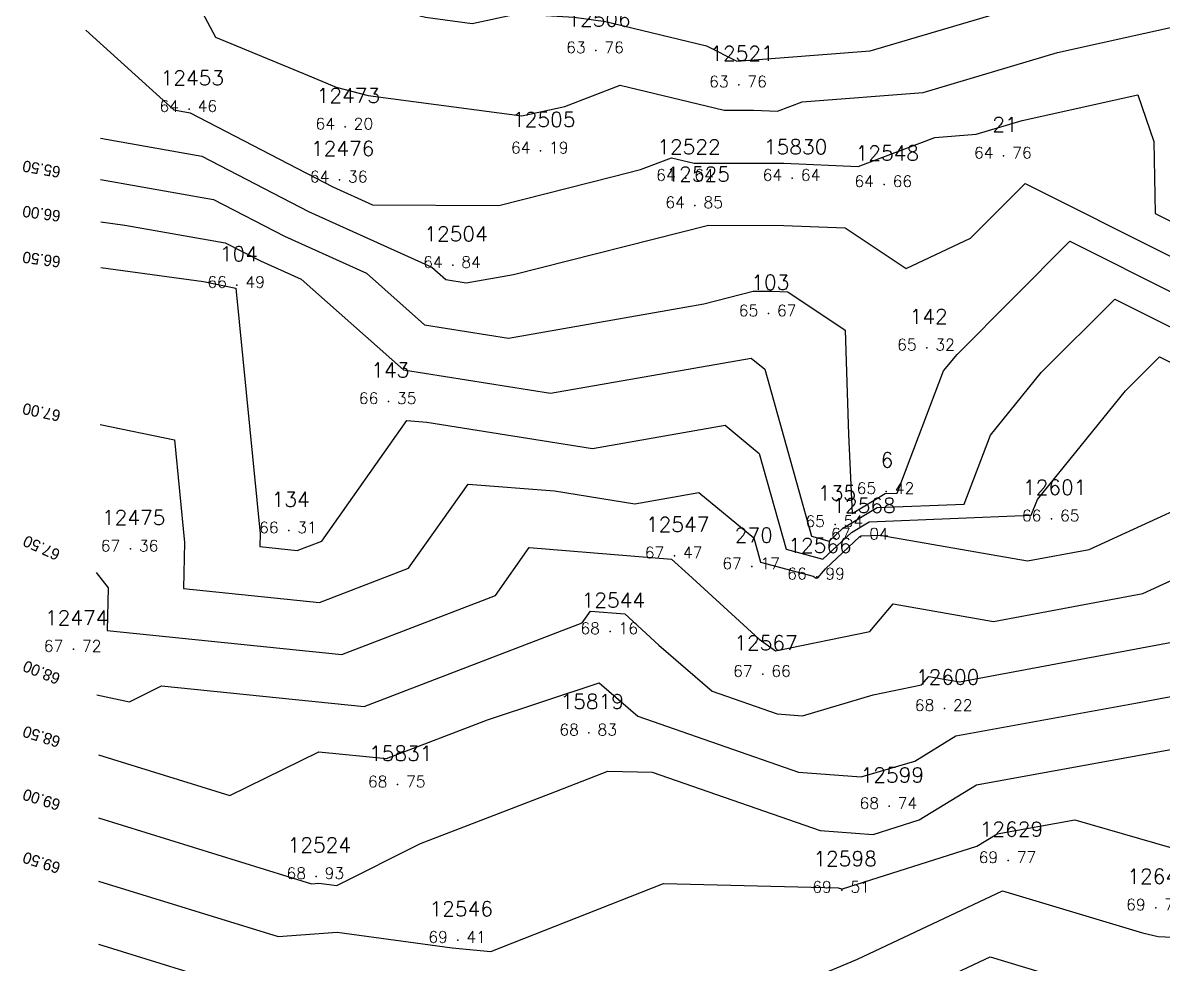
# Model space of a CAD drawing. Header units: millimetres. Extents: x 1412565 to 1412813, y 4931476 to 4931699.
# Drawn here: x 1412667.67 to 1412687.69, y 4931540.33 to 4931556.86 of the extents above; entities that cross this region are included whole.
import ezdxf
from ezdxf.enums import TextEntityAlignment as Align

# ---------------------------------------------------------------- set-up
doc = ezdxf.new("R2010")
doc.units = ezdxf.units.MM
for name, color, linetype in [('CIVIL', 50, 'Continuous'), ('CIVIL-DRAW', 80, 'Continuous'), ('CIVIL-NONAME', 130, 'Continuous'), ('CIVIL-TEXT', 240, 'Continuous'), ('CIVIL-Z', 50, 'Continuous'), ('Tcontours0', 7, 'Continuous'), ('Tcontours1', 7, 'Continuous'), ('Tcontours2', 7, 'Continuous')]:
    doc.layers.add(name, color=color, linetype=linetype)
doc.styles.add('CIVILCADMAIN', font='TXT.SHX')
doc.styles.add('MAVAT_HebTXT', font='hebtxt.shx')
doc.styles.get("Standard").update_dxf_attribs({"font": 'arial.ttf'})

# ---------------------------------------------------------------- blocks, each defined once
blk = doc.blocks.new('CIVIL-ZZ')
at = {"layer": 'CIVIL-DRAW'}
blk.add_point((0, 0), dxfattribs=at)
at = {"layer": 'CIVIL-NONAME'}
blk.add_attdef('NAME', text='', height=1.8, dxfattribs=at).set_placement((0, 2.1), align=Align.CENTER)
at = {"layer": 'CIVIL-TEXT', "flags": 8}
blk.add_attdef('TEXT', text='', height=2, dxfattribs=at).set_placement((0.2, -3.3), align=Align.CENTER)
at = {"layer": 'CIVIL-Z'}
blk.add_attdef('Z1', text='', height=1.6, dxfattribs=at).set_placement((-0.75, -0.225), align=Align.RIGHT)
blk.add_attdef('Z2', (0.75, -0.225), '', height=1.6, dxfattribs=at)

msp = doc.modelspace()

# ---------------------------------------------------------------- linework, layer by layer
at = {"layer": 'Tcontours0'}
for points, elevation in [([(1412669.034, 4931554.831), (1412670.813, 4931554.518), (1412672.689, 4931553.544), (1412674.852, 4931552.566), (1412675.1, 4931552.347), (1412675.457, 4931552.29), (1412676.288, 4931552.436), (1412679.706, 4931553.302), (1412681.033, 4931553.298), (1412682.107, 4931553.256), (1412683.176, 4931552.542), (1412684.311, 4931553.076), (1412685.267, 4931554.033), (1412690.395, 4931551.464)], 65), ([(1412680.734, 4931539.75), (1412682.322, 4931540.417), (1412684.869, 4931541.616), (1412687.325, 4931540.876), (1412687.605, 4931540.815), (1412687.974, 4931540.799), (1412688.641, 4931540.894), (1412691.534, 4931541.441), (1412694.159, 4931543.404), (1412694.323, 4931543.419), (1412694.554, 4931543.482), (1412694.841, 4931543.472), (1412695.87, 4931543.628), (1412696.735, 4931543.45), (1412698.657, 4931543.961), (1412699.836, 4931543.848), (1412701.78, 4931544.269), (1412702.864, 4931544.467), (1412706.61, 4931545.466), (1412707.019, 4931546.167)], 70), ([(1412668.999, 4931540.678), (1412671.572, 4931539.881)], 70)]:
    msp.add_lwpolyline(points, dxfattribs=dict(at, elevation=elevation))
at = {"layer": 'Tcontours1'}
for points, elevation in [([(1412668.974, 4931559.761), (1412669.529, 4931559.002), (1412670.149, 4931558.545), (1412670.314, 4931558.002), (1412671.056, 4931556.604), (1412672.598, 4931555.966), (1412673.175, 4931555.726), (1412673.732, 4931555.58), (1412676.43, 4931555.226), (1412677.189, 4931555.388), (1412678.161, 4931555.759), (1412679.986, 4931555.323), (1412680.496, 4931555.323), (1412680.92, 4931555.303), (1412681.356, 4931555.47), (1412683.477, 4931555.634), (1412685.835, 4931556.333), (1412690.49, 4931557.374)], 64), ([(1412669.04, 4931553.364), (1412669.463, 4931553.306), (1412671.227, 4931552.996), (1412671.844, 4931552.676), (1412672.556, 4931552.354), (1412674.352, 4931550.764), (1412676.936, 4931550.351), (1412680.457, 4931550.971), (1412680.696, 4931550.773), (1412681.518, 4931547.841), (1412681.828, 4931547.758), (1412682.068, 4931547.983), (1412682.669, 4931548.344), (1412684.197, 4931548.404), (1412684.66, 4931549.616), (1412685.55, 4931550.715), (1412686.839, 4931552.006), (1412689.31, 4931550.768)], 66), ([(1412669.028, 4931549.806), (1412670.334, 4931549.536), (1412670.513, 4931547.73), (1412670.49, 4931546.922), (1412672.88, 4931546.679), (1412674.444, 4931547.28), (1412675.487, 4931548.759), (1412677.003, 4931548.637), (1412678.415, 4931548.411), (1412679.541, 4931548.61), (1412680.503, 4931547.813), (1412680.622, 4931547.387), (1412681.547, 4931547.14), (1412681.596, 4931547.104), (1412681.628, 4931547.111), (1412681.764, 4931547.27), (1412682.368, 4931547.836), (1412682.391, 4931547.85), (1412682.724, 4931547.863), (1412685.311, 4931547.408), (1412686.391, 4931547.609), (1412688.227, 4931548.453)], 67), ([(1412668.974, 4931545.058), (1412669.546, 4931544.937), (1412670.107, 4931545.213), (1412673.663, 4931544.851), (1412677.492, 4931546.323), (1412677.636, 4931546.527), (1412678.242, 4931546.478), (1412678.838, 4931545.93), (1412679.774, 4931545.121), (1412680.915, 4931544.723), (1412681.359, 4931544.69), (1412682.597, 4931545.056), (1412683.449, 4931545.233), (1412683.576, 4931545.381), (1412684.113, 4931545.287), (1412688.279, 4931546.062)], 68), ([(1412669.001, 4931542.898), (1412672.738, 4931541.74), (1412672.866, 4931541.75), (1412673.183, 4931541.707), (1412674.652, 4931542.446), (1412676.936, 4931543.323), (1412677.942, 4931543.719), (1412678.72, 4931543.7), (1412681.667, 4931542.675), (1412682.6, 4931542.604), (1412683.408, 4931542.86), (1412684.414, 4931543.476), (1412688.302, 4931544.187)], 69)]:
    msp.add_lwpolyline(points, dxfattribs=dict(at, elevation=elevation))
at = {"layer": 'Tcontours2'}
for points, elevation in [([(1412669.05, 4931560.897), (1412669.46, 4931560.584), (1412669.934, 4931559.818), (1412671.522, 4931558.647), (1412671.749, 4931557.898), (1412672.788, 4931557.467), (1412674.738, 4931556.955), (1412675.562, 4931556.847), (1412676.349, 4931557.015), (1412677.353, 4931556.958), (1412677.899, 4931556.878), (1412679.676, 4931556.454), (1412680.205, 4931556.186), (1412682.548, 4931556.367), (1412686.456, 4931557.525), (1412687.879, 4931557.844)], 63.5), ([(1412668.778, 4931556.729), (1412670.321, 4931555.329), (1412670.607, 4931555.279), (1412673.112, 4931553.978), (1412673.81, 4931553.662), (1412676.026, 4931553.651), (1412678.033, 4931554.159), (1412678.517, 4931554.279), (1412679.059, 4931554.486), (1412679.458, 4931554.391), (1412681.03, 4931554.391), (1412682.337, 4931554.331), (1412683.681, 4931554.845), (1412684.407, 4931554.901), (1412685.213, 4931555.14), (1412687.246, 4931555.595), (1412687.527, 4931554.773), (1412687.552, 4931553.509), (1412690.938, 4931551.812)], 64.5), ([(1412669.034, 4931554.106), (1412671.02, 4931553.757), (1412672.267, 4931553.11), (1412673.704, 4931552.46), (1412674.726, 4931551.555), (1412676.196, 4931551.32), (1412679.625, 4931551.924), (1412680.493, 4931552.144), (1412680.829, 4931552.143), (1412681.102, 4931552.132), (1412682.11, 4931551.459), (1412682.168, 4931549.628), (1412682.23, 4931548.243), (1412682.808, 4931548.59), (1412683.019, 4931548.599), (1412683.836, 4931550.744), (1412684.072, 4931551.035), (1412686.053, 4931553.02), (1412689.853, 4931551.116)], 65.5), ([(1412669.04, 4931552.558), (1412670.845, 4931552.313), (1412671.409, 4931552.197), (1412671.837, 4931547.882), (1412671.831, 4931547.66), (1412672.489, 4931547.593), (1412672.919, 4931547.758), (1412674.412, 4931549.875), (1412674.762, 4931549.847), (1412677.675, 4931549.381), (1412679.999, 4931549.79), (1412680.6, 4931549.293), (1412681.07, 4931547.614), (1412681.718, 4931547.441), (1412682.218, 4931547.909), (1412682.53, 4931548.097), (1412685.376, 4931548.209), (1412685.483, 4931548.488), (1412687.029, 4931550.395), (1412687.624, 4931550.992), (1412688.767, 4931550.419)], 66.5), ([(1412668.957, 4931547.205), (1412669.171, 4931546.936), (1412669.15, 4931546.185), (1412673.272, 4931545.765), (1412675.968, 4931546.801), (1412676.562, 4931547.643), (1412679.061, 4931547.442), (1412679.355, 4931547.172), (1412680.598, 4931546.037), (1412680.887, 4931545.828), (1412682.539, 4931546.172), (1412682.953, 4931546.657), (1412684.712, 4931546.347), (1412687.335, 4931546.836), (1412689.105, 4931547.65)], 67.5), ([(1412669.001, 4931544.005), (1412671.306, 4931543.288), (1412672.869, 4931544.058), (1412674.054, 4931543.937), (1412675.831, 4931544.62), (1412677.792, 4931545.267), (1412678.47, 4931544.681), (1412681.291, 4931543.699), (1412682.387, 4931543.616), (1412683.328, 4931543.894), (1412684.052, 4931544.338), (1412687.204, 4931544.913), (1412689.222, 4931545.289)], 68.5), ([(1412668.998, 4931539.569), (1412670.988, 4931538.952), (1412673.848, 4931539.171), (1412674.096, 4931539.137), (1412675.86, 4931538.97), (1412680.409, 4931538.523), (1412680.536, 4931538.518), (1412684.651, 4931540.455), (1412686.764, 4931539.818), (1412687.711, 4931539.612), (1412688.961, 4931539.558), (1412691.216, 4931539.879), (1412692.278, 4931540.08), (1412693.635, 4931541.094), (1412694.236, 4931541.375), (1412695.163, 4931542.116), (1412695.316, 4931542.185), (1412698.732, 4931543.095), (1412701.462, 4931542.831), (1412702.262, 4931543.005), (1412702.709, 4931543.087), (1412704.251, 4931543.498), (1412706.96, 4931544.483)], 70.5), ([(1412669, 4931541.788), (1412672.155, 4931540.811), (1412673.193, 4931540.89), (1412675.21, 4931540.617), (1412675.887, 4931540.552), (1412678.92, 4931541.745), (1412681.985, 4931541.671), (1412682.042, 4931541.65), (1412682.061, 4931541.649), (1412684.422, 4931542.399), (1412684.775, 4931542.615), (1412686.138, 4931542.864), (1412688.103, 4931542.294)], 69.5)]:
    msp.add_lwpolyline(points, dxfattribs=dict(at, elevation=elevation))

# ---------------------------------------------------------------- block references
at = {"layer": 'CIVIL'}
ref = msp.add_blockref('CIVIL-ZZ', (1412677.73, 4931556.37, 63.76), dxfattribs=dict(at, xscale=0.2, yscale=0.2))
ref.add_attrib('Z2', '76', (1412677.88, 4931556.325), dxfattribs={"layer": 'CIVIL-Z', "height": 0.2, "style": 'CIVILCADMAIN'})
ref.add_attrib('Z1', '63', (1412677.21, 4931556.325), dxfattribs={"layer": 'CIVIL-Z', "height": 0.2, "style": 'CIVILCADMAIN'})
ref.add_attrib('NAME', '12506', (1412677.23, 4931556.79), dxfattribs={"layer": 'CIVIL-NONAME', "height": 0.26, "style": 'CIVILCADMAIN'})
ref = msp.add_blockref('CIVIL-ZZ', (1412680.24, 4931555.77, 63.76), dxfattribs=dict(at, xscale=0.2, yscale=0.2))
ref.add_attrib('Z2', '76', (1412680.39, 4931555.725), dxfattribs={"layer": 'CIVIL-Z', "height": 0.2, "style": 'CIVILCADMAIN'})
ref.add_attrib('Z1', '63', (1412679.72, 4931555.725), dxfattribs={"layer": 'CIVIL-Z', "height": 0.2, "style": 'CIVILCADMAIN'})
ref.add_attrib('NAME', '12521', (1412679.74, 4931556.19), dxfattribs={"layer": 'CIVIL-NONAME', "height": 0.26, "style": 'CIVILCADMAIN'})
ref = msp.add_blockref('CIVIL-ZZ', (1412670.59, 4931555.34, 64.46), dxfattribs=dict(at, xscale=0.2, yscale=0.2))
ref.add_attrib('Z2', '46', (1412670.74, 4931555.295), dxfattribs={"layer": 'CIVIL-Z', "height": 0.2, "style": 'CIVILCADMAIN'})
ref.add_attrib('Z1', '64', (1412670.07, 4931555.295), dxfattribs={"layer": 'CIVIL-Z', "height": 0.2, "style": 'CIVILCADMAIN'})
ref.add_attrib('NAME', '12453', (1412670.09, 4931555.76), dxfattribs={"layer": 'CIVIL-NONAME', "height": 0.26, "style": 'CIVILCADMAIN'})
ref = msp.add_blockref('CIVIL-ZZ', (1412673.33, 4931555.03, 64.2), dxfattribs=dict(at, xscale=0.2, yscale=0.2))
ref.add_attrib('Z2', '20', (1412673.48, 4931554.985), dxfattribs={"layer": 'CIVIL-Z', "height": 0.2, "style": 'CIVILCADMAIN'})
ref.add_attrib('Z1', '64', (1412672.81, 4931554.985), dxfattribs={"layer": 'CIVIL-Z', "height": 0.2, "style": 'CIVILCADMAIN'})
ref.add_attrib('NAME', '12473', (1412672.83, 4931555.45), dxfattribs={"layer": 'CIVIL-NONAME', "height": 0.26, "style": 'CIVILCADMAIN'})
ref = msp.add_blockref('CIVIL-ZZ', (1412676.76, 4931554.61, 64.19), dxfattribs=dict(at, xscale=0.2, yscale=0.2))
ref.add_attrib('Z2', '19', (1412676.91, 4931554.565), dxfattribs={"layer": 'CIVIL-Z', "height": 0.2, "style": 'CIVILCADMAIN'})
ref.add_attrib('Z1', '64', (1412676.24, 4931554.565), dxfattribs={"layer": 'CIVIL-Z', "height": 0.2, "style": 'CIVILCADMAIN'})
ref.add_attrib('NAME', '12505', (1412676.26, 4931555.03), dxfattribs={"layer": 'CIVIL-NONAME', "height": 0.26, "style": 'CIVILCADMAIN'})
ref = msp.add_blockref('CIVIL-ZZ', (1412684.89, 4931554.52, 64.76), dxfattribs=dict(at, xscale=0.2, yscale=0.2))
ref.add_attrib('Z2', '76', (1412685.04, 4931554.475), dxfattribs={"layer": 'CIVIL-Z', "height": 0.2, "style": 'CIVILCADMAIN'})
ref.add_attrib('Z1', '64', (1412684.37, 4931554.475), dxfattribs={"layer": 'CIVIL-Z', "height": 0.2, "style": 'CIVILCADMAIN'})
ref.add_attrib('NAME', '21', (1412684.69, 4931554.94), dxfattribs={"layer": 'CIVIL-NONAME', "height": 0.26, "style": 'CIVILCADMAIN'})
ref = msp.add_blockref('CIVIL-ZZ', (1412679.31, 4931554.13, 64.64), dxfattribs=dict(at, xscale=0.2, yscale=0.2))
ref.add_attrib('Z2', '64', (1412679.46, 4931554.085), dxfattribs={"layer": 'CIVIL-Z', "height": 0.2, "style": 'CIVILCADMAIN'})
ref.add_attrib('Z1', '64', (1412678.79, 4931554.085), dxfattribs={"layer": 'CIVIL-Z', "height": 0.2, "style": 'CIVILCADMAIN'})
ref.add_attrib('NAME', '12522', (1412678.81, 4931554.55), dxfattribs={"layer": 'CIVIL-NONAME', "height": 0.26, "style": 'CIVILCADMAIN'})
ref = msp.add_blockref('CIVIL-ZZ', (1412681.18, 4931554.13, 64.64), dxfattribs=dict(at, xscale=0.2, yscale=0.2))
ref.add_attrib('Z2', '64', (1412681.33, 4931554.085), dxfattribs={"layer": 'CIVIL-Z', "height": 0.2, "style": 'CIVILCADMAIN'})
ref.add_attrib('Z1', '64', (1412680.66, 4931554.085), dxfattribs={"layer": 'CIVIL-Z', "height": 0.2, "style": 'CIVILCADMAIN'})
ref.add_attrib('NAME', '15830', (1412680.68, 4931554.55), dxfattribs={"layer": 'CIVIL-NONAME', "height": 0.26, "style": 'CIVILCADMAIN'})
ref = msp.add_blockref('CIVIL-ZZ', (1412673.23, 4931554.1, 64.36), dxfattribs=dict(at, xscale=0.2, yscale=0.2))
ref.add_attrib('Z2', '36', (1412673.38, 4931554.055), dxfattribs={"layer": 'CIVIL-Z', "height": 0.2, "style": 'CIVILCADMAIN'})
ref.add_attrib('Z1', '64', (1412672.71, 4931554.055), dxfattribs={"layer": 'CIVIL-Z', "height": 0.2, "style": 'CIVILCADMAIN'})
ref.add_attrib('NAME', '12476', (1412672.73, 4931554.52), dxfattribs={"layer": 'CIVIL-NONAME', "height": 0.26, "style": 'CIVILCADMAIN'})
ref = msp.add_blockref('CIVIL-ZZ', (1412682.79, 4931554.02, 64.66), dxfattribs=dict(at, xscale=0.2, yscale=0.2))
ref.add_attrib('Z2', '66', (1412682.94, 4931553.975), dxfattribs={"layer": 'CIVIL-Z', "height": 0.2, "style": 'CIVILCADMAIN'})
ref.add_attrib('Z1', '64', (1412682.27, 4931553.975), dxfattribs={"layer": 'CIVIL-Z', "height": 0.2, "style": 'CIVILCADMAIN'})
ref.add_attrib('NAME', '12548', (1412682.29, 4931554.44), dxfattribs={"layer": 'CIVIL-NONAME', "height": 0.26, "style": 'CIVILCADMAIN'})
ref = msp.add_blockref('CIVIL-ZZ', (1412679.47, 4931553.65, 64.85), dxfattribs=dict(at, xscale=0.2, yscale=0.2))
ref.add_attrib('Z2', '85', (1412679.62, 4931553.605), dxfattribs={"layer": 'CIVIL-Z', "height": 0.2, "style": 'CIVILCADMAIN'})
ref.add_attrib('Z1', '64', (1412678.95, 4931553.605), dxfattribs={"layer": 'CIVIL-Z', "height": 0.2, "style": 'CIVILCADMAIN'})
ref.add_attrib('NAME', '12525', (1412678.97, 4931554.07), dxfattribs={"layer": 'CIVIL-NONAME', "height": 0.26, "style": 'CIVILCADMAIN'})
ref = msp.add_blockref('CIVIL-ZZ', (1412675.22, 4931552.6, 64.84), dxfattribs=dict(at, xscale=0.2, yscale=0.2))
ref.add_attrib('Z2', '84', (1412675.37, 4931552.555), dxfattribs={"layer": 'CIVIL-Z', "height": 0.2, "style": 'CIVILCADMAIN'})
ref.add_attrib('Z1', '64', (1412674.7, 4931552.555), dxfattribs={"layer": 'CIVIL-Z', "height": 0.2, "style": 'CIVILCADMAIN'})
ref.add_attrib('NAME', '12504', (1412674.72, 4931553.02), dxfattribs={"layer": 'CIVIL-NONAME', "height": 0.26, "style": 'CIVILCADMAIN'})
ref = msp.add_blockref('CIVIL-ZZ', (1412671.43, 4931552.25, 66.49), dxfattribs=dict(at, xscale=0.2, yscale=0.2))
ref.add_attrib('Z2', '49', (1412671.58, 4931552.205), dxfattribs={"layer": 'CIVIL-Z', "height": 0.2, "style": 'CIVILCADMAIN'})
ref.add_attrib('Z1', '66', (1412670.91, 4931552.205), dxfattribs={"layer": 'CIVIL-Z', "height": 0.2, "style": 'CIVILCADMAIN'})
ref.add_attrib('NAME', '104', (1412671.13, 4931552.67), dxfattribs={"layer": 'CIVIL-NONAME', "height": 0.26, "style": 'CIVILCADMAIN'})
ref = msp.add_blockref('CIVIL-ZZ', (1412680.76, 4931551.75, 65.67), dxfattribs=dict(at, xscale=0.2, yscale=0.2))
ref.add_attrib('Z2', '67', (1412680.91, 4931551.705), dxfattribs={"layer": 'CIVIL-Z', "height": 0.2, "style": 'CIVILCADMAIN'})
ref.add_attrib('Z1', '65', (1412680.24, 4931551.705), dxfattribs={"layer": 'CIVIL-Z', "height": 0.2, "style": 'CIVILCADMAIN'})
ref.add_attrib('NAME', '103', (1412680.46, 4931552.17), dxfattribs={"layer": 'CIVIL-NONAME', "height": 0.26, "style": 'CIVILCADMAIN'})
ref = msp.add_blockref('CIVIL-ZZ', (1412683.54, 4931551.15, 65.32), dxfattribs=dict(at, xscale=0.2, yscale=0.2))
ref.add_attrib('Z2', '32', (1412683.69, 4931551.105), dxfattribs={"layer": 'CIVIL-Z', "height": 0.2, "style": 'CIVILCADMAIN'})
ref.add_attrib('Z1', '65', (1412683.02, 4931551.105), dxfattribs={"layer": 'CIVIL-Z', "height": 0.2, "style": 'CIVILCADMAIN'})
ref.add_attrib('NAME', '142', (1412683.24, 4931551.57), dxfattribs={"layer": 'CIVIL-NONAME', "height": 0.26, "style": 'CIVILCADMAIN'})
ref = msp.add_blockref('CIVIL-ZZ', (1412674.09, 4931550.21, 66.35), dxfattribs=dict(at, xscale=0.2, yscale=0.2))
ref.add_attrib('Z2', '35', (1412674.24, 4931550.165), dxfattribs={"layer": 'CIVIL-Z', "height": 0.2, "style": 'CIVILCADMAIN'})
ref.add_attrib('Z1', '66', (1412673.57, 4931550.165), dxfattribs={"layer": 'CIVIL-Z', "height": 0.2, "style": 'CIVILCADMAIN'})
ref.add_attrib('NAME', '143', (1412673.79, 4931550.63), dxfattribs={"layer": 'CIVIL-NONAME', "height": 0.26, "style": 'CIVILCADMAIN'})
ref = msp.add_blockref('CIVIL-ZZ', (1412682.83, 4931548.63, 65.42), dxfattribs=dict(at, xscale=0.2, yscale=0.2))
ref.add_attrib('Z2', '42', (1412682.98, 4931548.585), dxfattribs={"layer": 'CIVIL-Z', "height": 0.2, "style": 'CIVILCADMAIN'})
ref.add_attrib('Z1', '65', (1412682.31, 4931548.585), dxfattribs={"layer": 'CIVIL-Z', "height": 0.2, "style": 'CIVILCADMAIN'})
ref.add_attrib('NAME', '6', (1412682.73, 4931549.05), dxfattribs={"layer": 'CIVIL-NONAME', "height": 0.26, "style": 'CIVILCADMAIN'})
ref = msp.add_blockref('CIVIL-ZZ', (1412685.73, 4931548.15, 66.65), dxfattribs=dict(at, xscale=0.2, yscale=0.2))
ref.add_attrib('Z2', '65', (1412685.88, 4931548.105), dxfattribs={"layer": 'CIVIL-Z', "height": 0.2, "style": 'CIVILCADMAIN'})
ref.add_attrib('Z1', '66', (1412685.21, 4931548.105), dxfattribs={"layer": 'CIVIL-Z', "height": 0.2, "style": 'CIVILCADMAIN'})
ref.add_attrib('NAME', '12601', (1412685.23, 4931548.57), dxfattribs={"layer": 'CIVIL-NONAME', "height": 0.26, "style": 'CIVILCADMAIN'})
ref = msp.add_blockref('CIVIL-ZZ', (1412672.34, 4931547.94, 66.31), dxfattribs=dict(at, xscale=0.2, yscale=0.2))
ref.add_attrib('Z2', '31', (1412672.49, 4931547.895), dxfattribs={"layer": 'CIVIL-Z', "height": 0.2, "style": 'CIVILCADMAIN'})
ref.add_attrib('Z1', '66', (1412671.82, 4931547.895), dxfattribs={"layer": 'CIVIL-Z', "height": 0.2, "style": 'CIVILCADMAIN'})
ref.add_attrib('NAME', '134', (1412672.04, 4931548.36), dxfattribs={"layer": 'CIVIL-NONAME', "height": 0.26, "style": 'CIVILCADMAIN'})
ref = msp.add_blockref('CIVIL-ZZ', (1412681.93, 4931548.05, 65.54), dxfattribs=dict(at, xscale=0.2, yscale=0.2))
ref.add_attrib('Z2', '54', (1412682.08, 4931548.005), dxfattribs={"layer": 'CIVIL-Z', "height": 0.2, "style": 'CIVILCADMAIN'})
ref.add_attrib('Z1', '65', (1412681.41, 4931548.005), dxfattribs={"layer": 'CIVIL-Z', "height": 0.2, "style": 'CIVILCADMAIN'})
ref.add_attrib('NAME', '135', (1412681.63, 4931548.47), dxfattribs={"layer": 'CIVIL-NONAME', "height": 0.26, "style": 'CIVILCADMAIN'})
ref = msp.add_blockref('CIVIL-ZZ', (1412682.38, 4931547.83, 67.04), dxfattribs=dict(at, xscale=0.2, yscale=0.2))
ref.add_attrib('Z2', '04', (1412682.53, 4931547.785), dxfattribs={"layer": 'CIVIL-Z', "height": 0.2, "style": 'CIVILCADMAIN'})
ref.add_attrib('Z1', '67', (1412681.86, 4931547.785), dxfattribs={"layer": 'CIVIL-Z', "height": 0.2, "style": 'CIVILCADMAIN'})
ref.add_attrib('NAME', '12568', (1412681.88, 4931548.25), dxfattribs={"layer": 'CIVIL-NONAME', "height": 0.26, "style": 'CIVILCADMAIN'})
ref = msp.add_blockref('CIVIL-ZZ', (1412669.56, 4931547.62, 67.36), dxfattribs=dict(at, xscale=0.2, yscale=0.2))
ref.add_attrib('Z2', '36', (1412669.71, 4931547.575), dxfattribs={"layer": 'CIVIL-Z', "height": 0.2, "style": 'CIVILCADMAIN'})
ref.add_attrib('Z1', '67', (1412669.04, 4931547.575), dxfattribs={"layer": 'CIVIL-Z', "height": 0.2, "style": 'CIVILCADMAIN'})
ref.add_attrib('NAME', '12475', (1412669.06, 4931548.04), dxfattribs={"layer": 'CIVIL-NONAME', "height": 0.26, "style": 'CIVILCADMAIN'})
ref = msp.add_blockref('CIVIL-ZZ', (1412679.11, 4931547.5, 67.47), dxfattribs=dict(at, xscale=0.2, yscale=0.2))
ref.add_attrib('Z2', '47', (1412679.26, 4931547.455), dxfattribs={"layer": 'CIVIL-Z', "height": 0.2, "style": 'CIVILCADMAIN'})
ref.add_attrib('Z1', '67', (1412678.59, 4931547.455), dxfattribs={"layer": 'CIVIL-Z', "height": 0.2, "style": 'CIVILCADMAIN'})
ref.add_attrib('NAME', '12547', (1412678.61, 4931547.92), dxfattribs={"layer": 'CIVIL-NONAME', "height": 0.26, "style": 'CIVILCADMAIN'})
ref = msp.add_blockref('CIVIL-ZZ', (1412680.47, 4931547.31, 67.17), dxfattribs=dict(at, xscale=0.2, yscale=0.2))
ref.add_attrib('Z2', '17', (1412680.62, 4931547.265), dxfattribs={"layer": 'CIVIL-Z', "height": 0.2, "style": 'CIVILCADMAIN'})
ref.add_attrib('Z1', '67', (1412679.95, 4931547.265), dxfattribs={"layer": 'CIVIL-Z', "height": 0.2, "style": 'CIVILCADMAIN'})
ref.add_attrib('NAME', '270', (1412680.17, 4931547.73), dxfattribs={"layer": 'CIVIL-NONAME', "height": 0.26, "style": 'CIVILCADMAIN'})
ref = msp.add_blockref('CIVIL-ZZ', (1412681.61, 4931547.13, 66.99), dxfattribs=dict(at, xscale=0.2, yscale=0.2))
ref.add_attrib('Z2', '99', (1412681.76, 4931547.085), dxfattribs={"layer": 'CIVIL-Z', "height": 0.2, "style": 'CIVILCADMAIN'})
ref.add_attrib('Z1', '66', (1412681.09, 4931547.085), dxfattribs={"layer": 'CIVIL-Z', "height": 0.2, "style": 'CIVILCADMAIN'})
ref.add_attrib('NAME', '12566', (1412681.11, 4931547.55), dxfattribs={"layer": 'CIVIL-NONAME', "height": 0.26, "style": 'CIVILCADMAIN'})
ref = msp.add_blockref('CIVIL-ZZ', (1412677.98, 4931546.17, 68.16), dxfattribs=dict(at, xscale=0.2, yscale=0.2))
ref.add_attrib('Z2', '16', (1412678.13, 4931546.125), dxfattribs={"layer": 'CIVIL-Z', "height": 0.2, "style": 'CIVILCADMAIN'})
ref.add_attrib('Z1', '68', (1412677.46, 4931546.125), dxfattribs={"layer": 'CIVIL-Z', "height": 0.2, "style": 'CIVILCADMAIN'})
ref.add_attrib('NAME', '12544', (1412677.48, 4931546.59), dxfattribs={"layer": 'CIVIL-NONAME', "height": 0.26, "style": 'CIVILCADMAIN'})
ref = msp.add_blockref('CIVIL-ZZ', (1412668.56, 4931545.86, 67.72), dxfattribs=dict(at, xscale=0.2, yscale=0.2))
ref.add_attrib('Z2', '72', (1412668.71, 4931545.815), dxfattribs={"layer": 'CIVIL-Z', "height": 0.2, "style": 'CIVILCADMAIN'})
ref.add_attrib('Z1', '67', (1412668.04, 4931545.815), dxfattribs={"layer": 'CIVIL-Z', "height": 0.2, "style": 'CIVILCADMAIN'})
ref.add_attrib('NAME', '12474', (1412668.06, 4931546.28), dxfattribs={"layer": 'CIVIL-NONAME', "height": 0.26, "style": 'CIVILCADMAIN'})
ref = msp.add_blockref('CIVIL-ZZ', (1412680.66, 4931545.42, 67.66), dxfattribs=dict(at, xscale=0.2, yscale=0.2))
ref.add_attrib('Z2', '66', (1412680.81, 4931545.375), dxfattribs={"layer": 'CIVIL-Z', "height": 0.2, "style": 'CIVILCADMAIN'})
ref.add_attrib('Z1', '67', (1412680.14, 4931545.375), dxfattribs={"layer": 'CIVIL-Z', "height": 0.2, "style": 'CIVILCADMAIN'})
ref.add_attrib('NAME', '12567', (1412680.16, 4931545.84), dxfattribs={"layer": 'CIVIL-NONAME', "height": 0.26, "style": 'CIVILCADMAIN'})
ref = msp.add_blockref('CIVIL-ZZ', (1412683.85, 4931544.82, 68.22), dxfattribs=dict(at, xscale=0.2, yscale=0.2))
ref.add_attrib('Z2', '22', (1412684, 4931544.775), dxfattribs={"layer": 'CIVIL-Z', "height": 0.2, "style": 'CIVILCADMAIN'})
ref.add_attrib('Z1', '68', (1412683.33, 4931544.775), dxfattribs={"layer": 'CIVIL-Z', "height": 0.2, "style": 'CIVILCADMAIN'})
ref.add_attrib('NAME', '12600', (1412683.35, 4931545.24), dxfattribs={"layer": 'CIVIL-NONAME', "height": 0.26, "style": 'CIVILCADMAIN'})
ref = msp.add_blockref('CIVIL-ZZ', (1412677.61, 4931544.39, 68.83), dxfattribs=dict(at, xscale=0.2, yscale=0.2))
ref.add_attrib('Z2', '83', (1412677.76, 4931544.345), dxfattribs={"layer": 'CIVIL-Z', "height": 0.2, "style": 'CIVILCADMAIN'})
ref.add_attrib('Z1', '68', (1412677.09, 4931544.345), dxfattribs={"layer": 'CIVIL-Z', "height": 0.2, "style": 'CIVILCADMAIN'})
ref.add_attrib('NAME', '15819', (1412677.11, 4931544.81), dxfattribs={"layer": 'CIVIL-NONAME', "height": 0.26, "style": 'CIVILCADMAIN'})
ref = msp.add_blockref('CIVIL-ZZ', (1412674.25, 4931543.48, 68.75), dxfattribs=dict(at, xscale=0.2, yscale=0.2))
ref.add_attrib('Z2', '75', (1412674.4, 4931543.435), dxfattribs={"layer": 'CIVIL-Z', "height": 0.2, "style": 'CIVILCADMAIN'})
ref.add_attrib('Z1', '68', (1412673.73, 4931543.435), dxfattribs={"layer": 'CIVIL-Z', "height": 0.2, "style": 'CIVILCADMAIN'})
ref.add_attrib('NAME', '15831', (1412673.75, 4931543.9), dxfattribs={"layer": 'CIVIL-NONAME', "height": 0.26, "style": 'CIVILCADMAIN'})
ref = msp.add_blockref('CIVIL-ZZ', (1412682.88, 4931543.1, 68.74), dxfattribs=dict(at, xscale=0.2, yscale=0.2))
ref.add_attrib('Z2', '74', (1412683.03, 4931543.055), dxfattribs={"layer": 'CIVIL-Z', "height": 0.2, "style": 'CIVILCADMAIN'})
ref.add_attrib('Z1', '68', (1412682.36, 4931543.055), dxfattribs={"layer": 'CIVIL-Z', "height": 0.2, "style": 'CIVILCADMAIN'})
ref.add_attrib('NAME', '12599', (1412682.38, 4931543.52), dxfattribs={"layer": 'CIVIL-NONAME', "height": 0.26, "style": 'CIVILCADMAIN'})
ref = msp.add_blockref('CIVIL-ZZ', (1412684.97, 4931542.15, 69.77), dxfattribs=dict(at, xscale=0.2, yscale=0.2))
ref.add_attrib('Z2', '77', (1412685.12, 4931542.105), dxfattribs={"layer": 'CIVIL-Z', "height": 0.2, "style": 'CIVILCADMAIN'})
ref.add_attrib('Z1', '69', (1412684.45, 4931542.105), dxfattribs={"layer": 'CIVIL-Z', "height": 0.2, "style": 'CIVILCADMAIN'})
ref.add_attrib('NAME', '12629', (1412684.47, 4931542.57), dxfattribs={"layer": 'CIVIL-NONAME', "height": 0.26, "style": 'CIVILCADMAIN'})
ref = msp.add_blockref('CIVIL-ZZ', (1412672.82, 4931541.87, 68.93), dxfattribs=dict(at, xscale=0.2, yscale=0.2))
ref.add_attrib('Z2', '93', (1412672.97, 4931541.825), dxfattribs={"layer": 'CIVIL-Z', "height": 0.2, "style": 'CIVILCADMAIN'})
ref.add_attrib('Z1', '68', (1412672.3, 4931541.825), dxfattribs={"layer": 'CIVIL-Z', "height": 0.2, "style": 'CIVILCADMAIN'})
ref.add_attrib('NAME', '12524', (1412672.32, 4931542.29), dxfattribs={"layer": 'CIVIL-NONAME', "height": 0.26, "style": 'CIVILCADMAIN'})
ref = msp.add_blockref('CIVIL-ZZ', (1412682.05, 4931541.63, 69.51), dxfattribs=dict(at, xscale=0.2, yscale=0.2))
ref.add_attrib('Z2', '51', (1412682.2, 4931541.585), dxfattribs={"layer": 'CIVIL-Z', "height": 0.2, "style": 'CIVILCADMAIN'})
ref.add_attrib('Z1', '69', (1412681.53, 4931541.585), dxfattribs={"layer": 'CIVIL-Z', "height": 0.2, "style": 'CIVILCADMAIN'})
ref.add_attrib('NAME', '12598', (1412681.55, 4931542.05), dxfattribs={"layer": 'CIVIL-NONAME', "height": 0.26, "style": 'CIVILCADMAIN'})
ref = msp.add_blockref('CIVIL-ZZ', (1412687.56, 4931541.32, 69.79), dxfattribs=dict(at, xscale=0.2, yscale=0.2))
ref.add_attrib('Z2', '79', (1412687.71, 4931541.275), dxfattribs={"layer": 'CIVIL-Z', "height": 0.2, "style": 'CIVILCADMAIN'})
ref.add_attrib('Z1', '69', (1412687.04, 4931541.275), dxfattribs={"layer": 'CIVIL-Z', "height": 0.2, "style": 'CIVILCADMAIN'})
ref.add_attrib('NAME', '12646', (1412687.06, 4931541.74), dxfattribs={"layer": 'CIVIL-NONAME', "height": 0.26, "style": 'CIVILCADMAIN'})
ref = msp.add_blockref('CIVIL-ZZ', (1412675.31, 4931540.75, 69.41), dxfattribs=dict(at, xscale=0.2, yscale=0.2))
ref.add_attrib('Z2', '41', (1412675.46, 4931540.705), dxfattribs={"layer": 'CIVIL-Z', "height": 0.2, "style": 'CIVILCADMAIN'})
ref.add_attrib('Z1', '69', (1412674.79, 4931540.705), dxfattribs={"layer": 'CIVIL-Z', "height": 0.2, "style": 'CIVILCADMAIN'})
ref.add_attrib('NAME', '12546', (1412674.81, 4931541.17), dxfattribs={"layer": 'CIVIL-NONAME', "height": 0.26, "style": 'CIVILCADMAIN'})

# ---------------------------------------------------------------- texts
at = {"layer": 'Tcontours1', "style": 'MAVAT_HebTXT'}
for s, rotation, p in [('66.00', 172.2671, (1412668, 4931553.505, 66)), ('67.00', 168.314, (1412668, 4931550.019, 67)), ('68.00', 158.0354, (1412668, 4931545.45, 68)), ('69.00', 162.3645, (1412668, 4931543.216, 69))]:
    msp.add_text(s, height=0.2, rotation=rotation, dxfattribs=at).set_placement(p, align=Align.MIDDLE_CENTER)
at = {"layer": 'Tcontours2', "style": 'MAVAT_HebTXT'}
for s, rotation, p in [('65.50', 170.0242, (1412668, 4931554.288, 65.5)), ('66.50', 172.2671, (1412668, 4931552.7, 66.5)), ('67.50', 155.7191, (1412668, 4931547.637, 67.5)), ('68.50', 162.3923, (1412668, 4931544.322, 68.5)), ('69.50', 162.1753, (1412668, 4931542.109, 69.5))]:
    msp.add_text(s, height=0.2, rotation=rotation, dxfattribs=at).set_placement(p, align=Align.MIDDLE_CENTER)

doc.saveas('drawing.dxf')
